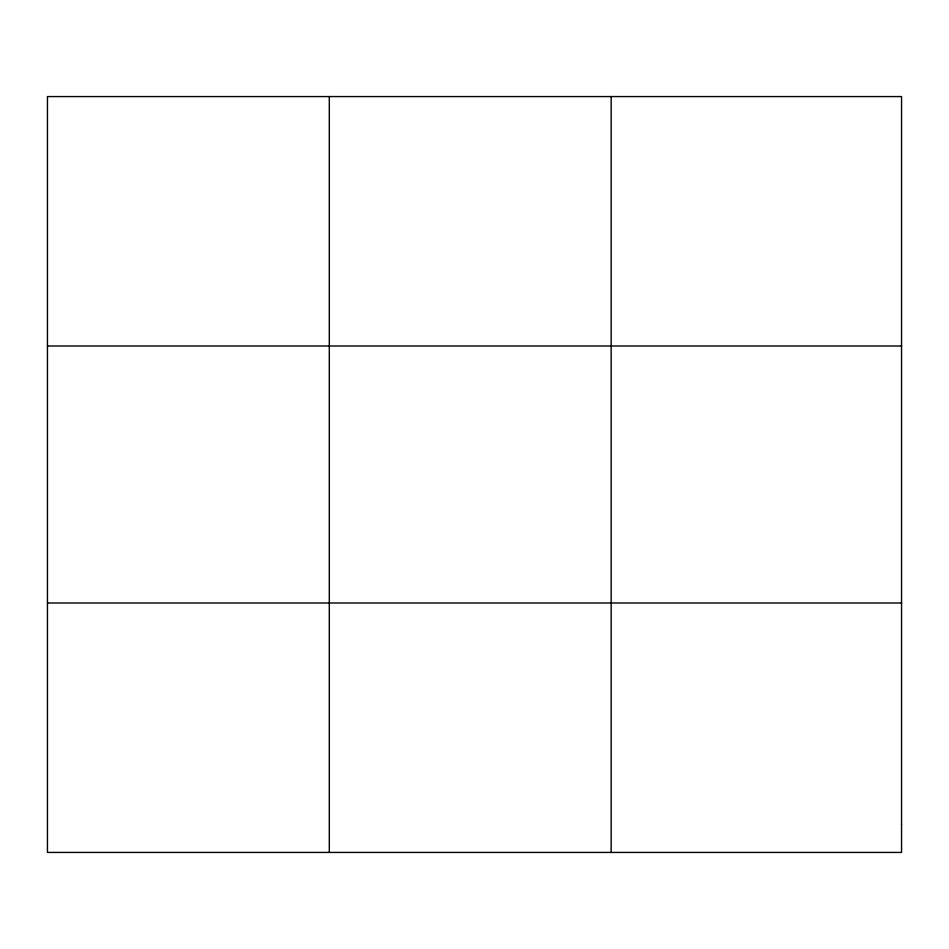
<?xml version="1.0" encoding="UTF-8"?>
<svg xmlns="http://www.w3.org/2000/svg" width="949" height="949" viewBox="0 0 949 949"><rect width="100%" height="100%" fill="white"/><g stroke="black" fill="none" stroke-linecap="round" stroke-linejoin="round"><path stroke-width="1.42" d="M329.303 96.573L329.303 852.427M611.156 96.573L611.156 852.427M47.45 346.005L901.55 346.005M47.45 602.995L901.55 602.995M901.55 824.705L901.55 852.427L47.45 852.427L47.45 96.573L901.55 96.573L901.55 824.705"/></g></svg>
